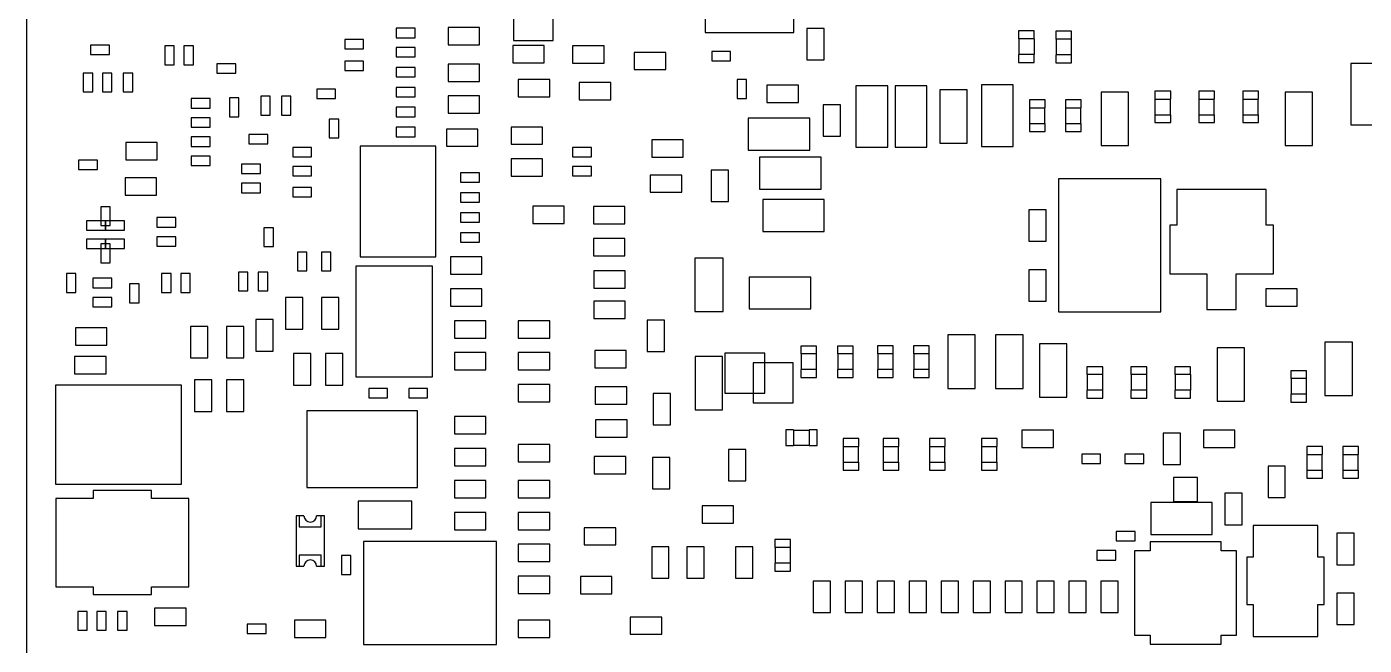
# Model space of a CAD drawing. Header units: millimetres. Extents: x 0 to 420, y 0 to 297.
# Drawn here: x 286.11 to 328.61, y 208.29 to 227.96 of the extents above; entities that cross this region are included whole.
import ezdxf

# ---------------------------------------------------------------- set-up
doc = ezdxf.new("R2010")
doc.units = ezdxf.units.MM

msp = doc.modelspace()

# ---------------------------------------------------------------- linework, layer by layer
at = {"color": 7, "linetype": 'Continuous', "lineweight": 25}
for p, q in [((286.109, 200.204), (286.109, 251.204)), ((301.57, 228.791), (301.57, 227.521)), ((307.665, 228.881), (307.665, 227.777)), ((310.485, 227.777), (310.485, 228.881)), ((302.84, 227.521), (302.84, 228.541)), ((297.851, 227.909), (297.851, 227.609)), ((298.451, 227.909), (297.851, 227.909)), ((298.451, 227.609), (298.451, 227.909)), ((299.498, 227.93), (299.498, 227.38)), ((300.498, 227.93), (299.498, 227.93)), ((300.498, 227.38), (300.498, 227.93)), ((310.894, 227.901), (310.894, 226.901)), ((311.444, 227.901), (310.894, 227.901)), ((311.444, 226.901), (311.444, 227.901)), ((317.624, 227.825), (317.624, 227.575)), ((318.124, 227.825), (317.624, 227.825)), ((318.124, 227.575), (318.124, 227.825)), ((319.307, 227.813), (318.807, 227.813)), ((318.807, 227.813), (318.807, 227.563)), ((319.307, 227.563), (319.307, 227.813)), ((288.136, 227.374), (288.136, 227.073)), ((288.736, 227.374), (288.136, 227.374)), ((288.736, 227.073), (288.736, 227.374)), ((296.213, 227.551), (296.213, 227.251)), ((296.813, 227.551), (296.213, 227.551)), ((296.813, 227.251), (296.813, 227.551)), ((297.851, 227.609), (298.451, 227.609)), ((299.498, 227.38), (300.498, 227.38)), ((301.57, 227.521), (302.84, 227.521)), ((307.665, 227.777), (310.485, 227.777)), ((318.124, 227.575), (317.624, 227.575)), ((317.634, 227.575), (317.634, 227.075)), ((318.114, 227.575), (318.114, 227.075)), ((319.307, 227.563), (318.807, 227.563)), ((318.817, 227.563), (318.817, 227.063)), ((319.297, 227.563), (319.297, 227.063)), ((288.136, 227.073), (288.736, 227.073)), ((290.495, 227.346), (290.495, 226.746)), ((290.796, 227.346), (290.495, 227.346)), ((290.796, 226.746), (290.796, 227.346)), ((291.105, 227.346), (291.105, 226.746)), ((291.405, 227.346), (291.105, 227.346)), ((291.405, 226.746), (291.405, 227.346)), ((296.213, 227.251), (296.813, 227.251)), ((297.851, 227.3), (297.851, 227)), ((298.451, 227.3), (297.851, 227.3)), ((297.851, 227), (298.451, 227)), ((298.451, 227), (298.451, 227.3)), ((301.55, 227.361), (301.55, 226.811)), ((302.55, 227.361), (301.55, 227.361)), ((302.55, 226.811), (302.55, 227.361)), ((303.455, 227.346), (303.455, 226.796)), ((304.455, 227.346), (303.455, 227.346)), ((304.455, 226.796), (304.455, 227.346)), ((305.411, 227.143), (305.411, 226.593)), ((306.411, 227.143), (305.411, 227.143)), ((306.411, 226.593), (306.411, 227.143)), ((307.872, 227.17), (307.872, 226.87)), ((308.472, 227.17), (307.872, 227.17)), ((308.472, 226.87), (308.472, 227.17)), ((317.624, 227.075), (317.624, 226.825)), ((318.124, 227.075), (317.624, 227.075)), ((318.124, 226.825), (318.124, 227.075)), ((318.807, 227.063), (318.807, 226.813)), ((319.307, 227.063), (318.807, 227.063)), ((319.307, 226.813), (319.307, 227.063)), ((290.495, 226.746), (290.796, 226.746)), ((291.105, 226.746), (291.405, 226.746)), ((292.149, 226.782), (292.149, 226.482)), ((292.749, 226.782), (292.149, 226.782)), ((292.749, 226.482), (292.749, 226.782)), ((296.213, 226.866), (296.213, 226.565)), ((296.813, 226.866), (296.213, 226.866)), ((296.213, 226.565), (296.813, 226.565)), ((296.813, 226.565), (296.813, 226.866)), ((297.851, 226.665), (297.851, 226.365)), ((298.451, 226.665), (297.851, 226.665)), ((298.451, 226.365), (298.451, 226.665)), ((299.498, 226.762), (299.498, 226.212)), ((300.498, 226.762), (299.498, 226.762)), ((300.498, 226.212), (300.498, 226.762)), ((301.55, 226.811), (302.55, 226.811)), ((303.455, 226.796), (304.455, 226.796)), ((305.411, 226.593), (306.411, 226.593)), ((307.872, 226.87), (308.472, 226.87)), ((310.894, 226.901), (311.444, 226.901)), ((317.624, 226.825), (318.124, 226.825)), ((318.807, 226.813), (319.307, 226.813)), ((328.176, 226.792), (328.176, 224.837)), ((329.192, 226.792), (328.176, 226.792)), ((288.205, 226.482), (287.905, 226.482)), ((287.905, 226.482), (287.905, 225.882)), ((288.205, 225.882), (288.205, 226.482)), ((288.514, 226.482), (288.514, 225.882)), ((288.814, 226.482), (288.514, 226.482)), ((288.814, 225.882), (288.814, 226.482)), ((289.175, 226.482), (289.175, 225.882)), ((289.475, 226.482), (289.175, 226.482)), ((289.475, 225.882), (289.475, 226.482)), ((292.149, 226.482), (292.749, 226.482)), ((297.851, 226.365), (298.451, 226.365)), ((299.498, 226.212), (300.498, 226.212)), ((301.728, 226.279), (301.728, 225.729)), ((302.728, 226.279), (301.728, 226.279)), ((302.728, 225.729), (302.728, 226.279)), ((303.663, 226.183), (303.663, 225.633)), ((304.664, 226.183), (303.663, 226.183)), ((304.664, 225.633), (304.664, 226.183)), ((308.682, 226.279), (308.682, 225.679)), ((308.982, 226.279), (308.682, 226.279)), ((308.982, 225.679), (308.982, 226.279)), ((309.627, 226.102), (309.627, 225.551)), ((310.628, 226.102), (309.627, 226.102)), ((310.628, 225.551), (310.628, 226.102)), ((316.441, 226.107), (316.441, 224.151)), ((317.457, 226.107), (316.441, 226.107)), ((317.457, 224.151), (317.457, 226.107)), ((287.905, 225.882), (288.205, 225.882)), ((288.514, 225.882), (288.814, 225.882)), ((289.175, 225.882), (289.475, 225.882)), ((291.336, 225.672), (291.336, 225.372)), ((291.936, 225.672), (291.336, 225.672)), ((291.936, 225.372), (291.936, 225.672)), ((292.553, 225.695), (292.553, 225.095)), ((292.853, 225.695), (292.553, 225.695)), ((292.853, 225.095), (292.853, 225.695)), ((293.543, 225.745), (293.543, 225.145)), ((293.844, 225.745), (293.543, 225.745)), ((293.844, 225.145), (293.844, 225.745)), ((294.204, 225.745), (294.204, 225.145)), ((294.504, 225.745), (294.204, 225.745)), ((294.504, 225.145), (294.504, 225.745)), ((295.324, 225.977), (295.324, 225.676)), ((295.924, 225.977), (295.324, 225.977)), ((295.324, 225.676), (295.924, 225.676)), ((295.924, 225.676), (295.924, 225.977)), ((297.851, 226.03), (297.851, 225.73)), ((298.451, 226.03), (297.851, 226.03)), ((297.851, 225.73), (298.451, 225.73)), ((298.451, 225.73), (298.451, 226.03)), ((299.498, 225.759), (299.498, 225.208)), ((300.498, 225.759), (299.498, 225.759)), ((300.498, 225.208), (300.498, 225.759)), ((301.728, 225.729), (302.728, 225.729)), ((308.682, 225.679), (308.982, 225.679)), ((312.453, 226.081), (312.453, 224.125)), ((313.469, 226.081), (312.453, 226.081)), ((313.469, 224.125), (313.469, 226.081)), ((313.698, 226.081), (313.698, 224.125)), ((314.714, 226.081), (313.698, 226.081)), ((314.714, 224.125), (314.714, 226.081)), ((315.117, 225.953), (315.117, 224.253)), ((315.987, 225.953), (315.117, 225.953)), ((315.987, 224.253), (315.987, 225.953)), ((320.248, 225.877), (320.248, 224.177)), ((321.118, 225.877), (320.248, 225.877)), ((321.118, 224.177), (321.118, 225.877)), ((321.957, 225.908), (321.957, 225.658)), ((322.457, 225.908), (321.957, 225.908)), ((322.457, 225.658), (322.457, 225.908)), ((323.354, 225.908), (323.354, 225.658)), ((323.854, 225.908), (323.354, 225.908)), ((323.854, 225.658), (323.854, 225.908)), ((324.751, 225.908), (324.751, 225.658)), ((325.251, 225.908), (324.751, 225.908)), ((325.251, 225.658), (325.251, 225.908)), ((326.09, 225.877), (326.09, 224.177)), ((326.96, 225.877), (326.09, 225.877)), ((326.96, 224.177), (326.96, 225.877)), ((291.336, 225.372), (291.936, 225.372)), ((297.851, 225.395), (297.851, 225.095)), ((298.451, 225.395), (297.851, 225.395)), ((298.451, 225.095), (298.451, 225.395)), ((303.663, 225.633), (304.664, 225.633)), ((309.627, 225.551), (310.628, 225.551)), ((311.964, 225.477), (311.414, 225.477)), ((311.414, 225.477), (311.414, 224.477)), ((311.964, 224.477), (311.964, 225.477)), ((317.969, 225.629), (317.969, 225.379)), ((318.469, 225.629), (317.969, 225.629)), ((317.969, 225.379), (318.469, 225.379)), ((317.979, 224.879), (317.979, 225.379)), ((318.459, 224.879), (318.459, 225.379)), ((318.469, 225.379), (318.469, 225.629)), ((319.112, 225.629), (319.112, 225.379)), ((319.612, 225.629), (319.112, 225.629)), ((319.112, 225.379), (319.612, 225.379)), ((319.122, 224.879), (319.122, 225.379)), ((319.602, 224.879), (319.602, 225.379)), ((319.612, 225.379), (319.612, 225.629)), ((321.957, 225.658), (322.457, 225.658)), ((321.967, 225.158), (321.967, 225.658)), ((322.447, 225.158), (322.447, 225.658)), ((323.354, 225.658), (323.854, 225.658)), ((323.364, 225.158), (323.364, 225.658)), ((323.844, 225.158), (323.844, 225.658)), ((324.751, 225.658), (325.251, 225.658)), ((324.761, 225.158), (324.761, 225.658)), ((325.241, 225.158), (325.241, 225.658)), ((291.336, 225.062), (291.336, 224.762)), ((291.936, 225.062), (291.336, 225.062)), ((291.936, 224.762), (291.936, 225.062)), ((292.553, 225.095), (292.853, 225.095)), ((293.543, 225.145), (293.844, 225.145)), ((294.204, 225.145), (294.504, 225.145)), ((296.02, 225.022), (295.72, 225.022)), ((295.72, 225.022), (295.72, 224.422)), ((296.02, 224.422), (296.02, 225.022)), ((297.851, 225.095), (298.451, 225.095)), ((299.498, 225.208), (300.498, 225.208)), ((309.037, 225.052), (309.037, 224.036)), ((310.993, 225.052), (309.037, 225.052)), ((310.993, 224.036), (310.993, 225.052)), ((317.969, 224.879), (317.969, 224.629)), ((317.969, 224.879), (318.469, 224.879)), ((318.469, 224.629), (318.469, 224.879)), ((319.112, 224.879), (319.112, 224.629)), ((319.112, 224.879), (319.612, 224.879)), ((319.612, 224.629), (319.612, 224.879)), ((321.957, 225.158), (321.957, 224.908)), ((321.957, 225.158), (322.457, 225.158)), ((321.957, 224.908), (322.457, 224.908)), ((322.457, 224.908), (322.457, 225.158)), ((323.354, 225.158), (323.354, 224.908)), ((323.354, 225.158), (323.854, 225.158)), ((323.354, 224.908), (323.854, 224.908)), ((323.854, 224.908), (323.854, 225.158)), ((324.751, 225.158), (324.751, 224.908)), ((324.751, 225.158), (325.251, 225.158)), ((324.751, 224.908), (325.251, 224.908)), ((325.251, 224.908), (325.251, 225.158)), ((328.176, 224.837), (329.192, 224.837)), ((291.336, 224.762), (291.936, 224.762)), ((291.336, 224.453), (291.336, 224.152)), ((291.936, 224.453), (291.336, 224.453)), ((291.936, 224.152), (291.936, 224.453)), ((293.165, 224.529), (293.165, 224.229)), ((293.765, 224.529), (293.165, 224.529)), ((293.765, 224.229), (293.765, 224.529)), ((295.72, 224.422), (296.02, 224.422)), ((297.851, 224.76), (297.851, 224.46)), ((298.451, 224.76), (297.851, 224.76)), ((297.851, 224.46), (298.451, 224.46)), ((298.451, 224.46), (298.451, 224.76)), ((299.447, 224.705), (299.447, 224.154)), ((300.447, 224.705), (299.447, 224.705)), ((300.447, 224.154), (300.447, 224.705)), ((301.499, 224.768), (301.499, 224.218)), ((302.5, 224.768), (301.499, 224.768)), ((302.5, 224.218), (302.5, 224.768)), ((311.414, 224.477), (311.964, 224.477)), ((317.969, 224.629), (318.469, 224.629)), ((319.112, 224.629), (319.612, 224.629)), ((289.256, 224.273), (289.256, 223.723)), ((290.257, 224.273), (289.256, 224.273)), ((290.257, 223.723), (290.257, 224.273)), ((291.336, 224.152), (291.936, 224.152)), ((293.165, 224.229), (293.765, 224.229)), ((294.562, 224.122), (294.562, 223.822)), ((295.162, 224.122), (294.562, 224.122)), ((295.162, 223.822), (295.162, 224.122)), ((296.708, 224.156), (296.708, 220.638)), ((299.112, 224.156), (296.708, 224.156)), ((299.112, 220.638), (299.112, 224.156)), ((299.447, 224.154), (300.447, 224.154)), ((301.499, 224.218), (302.5, 224.218)), ((303.452, 224.122), (303.452, 223.822)), ((304.052, 224.122), (303.452, 224.122)), ((304.052, 223.822), (304.052, 224.122)), ((305.97, 224.362), (305.97, 223.811)), ((306.97, 224.362), (305.97, 224.362)), ((306.97, 223.811), (306.97, 224.362)), ((309.037, 224.036), (310.993, 224.036)), ((312.453, 224.125), (313.469, 224.125)), ((313.698, 224.125), (314.714, 224.125)), ((315.117, 224.253), (315.987, 224.253)), ((316.441, 224.151), (317.457, 224.151)), ((320.248, 224.177), (321.118, 224.177)), ((326.09, 224.177), (326.96, 224.177)), ((287.755, 223.716), (287.755, 223.416)), ((288.355, 223.716), (287.755, 223.716)), ((288.355, 223.416), (288.355, 223.716)), ((289.256, 223.723), (290.257, 223.723)), ((291.336, 223.843), (291.336, 223.543)), ((291.936, 223.843), (291.336, 223.843)), ((291.936, 223.543), (291.936, 223.843)), ((292.936, 223.589), (292.936, 223.289)), ((293.536, 223.589), (292.936, 223.589)), ((293.536, 223.289), (293.536, 223.589)), ((294.562, 223.822), (295.162, 223.822)), ((301.499, 223.752), (301.499, 223.202)), ((302.5, 223.752), (301.499, 223.752)), ((302.5, 223.202), (302.5, 223.752)), ((303.452, 223.822), (304.052, 223.822)), ((305.97, 223.811), (306.97, 223.811)), ((309.392, 223.808), (309.392, 222.792)), ((311.348, 223.808), (309.392, 223.808)), ((311.348, 222.792), (311.348, 223.808)), ((287.755, 223.416), (288.355, 223.416)), ((289.231, 223.155), (289.231, 222.605)), ((290.231, 223.155), (289.231, 223.155)), ((290.231, 222.605), (290.231, 223.155)), ((291.336, 223.543), (291.936, 223.543)), ((292.936, 223.289), (293.536, 223.289)), ((294.562, 223.513), (294.562, 223.213)), ((295.162, 223.513), (294.562, 223.513)), ((294.562, 223.213), (295.162, 223.213)), ((295.162, 223.213), (295.162, 223.513)), ((299.896, 223.31), (299.896, 223.009)), ((300.496, 223.31), (299.896, 223.31)), ((300.496, 223.009), (300.496, 223.31)), ((301.499, 223.202), (302.5, 223.202)), ((303.452, 223.513), (303.452, 223.213)), ((304.052, 223.513), (303.452, 223.513)), ((303.452, 223.213), (304.052, 223.213)), ((304.052, 223.213), (304.052, 223.513)), ((305.919, 223.241), (305.919, 222.691)), ((306.919, 223.241), (305.919, 223.241)), ((306.919, 222.691), (306.919, 223.241)), ((307.861, 223.4), (307.861, 222.4)), ((308.411, 223.4), (307.861, 223.4)), ((308.411, 222.4), (308.411, 223.4)), ((292.936, 222.979), (292.936, 222.679)), ((293.536, 222.979), (292.936, 222.979)), ((293.536, 222.679), (293.536, 222.979)), ((294.562, 222.844), (294.562, 222.544)), ((295.162, 222.844), (294.562, 222.844)), ((295.162, 222.544), (295.162, 222.844)), ((299.896, 223.009), (300.496, 223.009)), ((309.392, 222.792), (311.348, 222.792)), ((318.889, 223.115), (318.889, 218.886)), ((322.143, 223.115), (318.889, 223.115)), ((322.143, 218.886), (322.143, 223.115)), ((322.652, 222.786), (322.652, 221.65)), ((325.492, 222.786), (322.652, 222.786)), ((325.492, 221.65), (325.492, 222.786)), ((289.231, 222.605), (290.231, 222.605)), ((292.936, 222.679), (293.536, 222.679)), ((294.562, 222.544), (295.162, 222.544)), ((299.896, 222.675), (299.896, 222.374)), ((300.496, 222.675), (299.896, 222.675)), ((299.896, 222.374), (300.496, 222.374)), ((300.496, 222.374), (300.496, 222.675)), ((305.919, 222.691), (306.919, 222.691)), ((307.861, 222.4), (308.411, 222.4)), ((309.494, 222.462), (309.494, 221.446)), ((311.45, 222.462), (309.494, 222.462)), ((311.45, 221.446), (311.45, 222.462)), ((288.463, 222.235), (288.463, 221.635)), ((288.764, 222.235), (288.463, 222.235)), ((288.764, 221.635), (288.764, 222.235)), ((290.244, 221.887), (290.244, 221.587)), ((290.844, 221.887), (290.244, 221.887)), ((290.844, 221.587), (290.844, 221.887)), ((299.896, 222.04), (299.896, 221.739)), ((300.496, 222.04), (299.896, 222.04)), ((300.496, 221.739), (300.496, 222.04)), ((302.185, 222.253), (302.185, 221.703)), ((303.185, 222.253), (302.185, 222.253)), ((303.185, 221.703), (303.185, 222.253)), ((304.115, 222.241), (304.115, 221.691)), ((305.116, 222.241), (304.115, 222.241)), ((305.116, 221.691), (305.116, 222.241)), ((317.955, 222.136), (317.955, 221.135)), ((318.505, 222.136), (317.955, 222.136)), ((318.505, 221.135), (318.505, 222.136)), ((288.012, 221.783), (288.012, 221.483)), ((288.612, 221.783), (288.012, 221.783)), ((288.012, 221.483), (288.612, 221.483)), ((288.463, 221.635), (288.764, 221.635)), ((288.612, 221.483), (288.612, 221.783)), ((288.616, 221.783), (288.616, 221.483)), ((289.216, 221.783), (288.616, 221.783)), ((288.616, 221.483), (289.216, 221.483)), ((289.216, 221.483), (289.216, 221.783)), ((290.244, 221.587), (290.844, 221.587)), ((293.645, 221.564), (293.645, 220.964)), ((293.945, 221.564), (293.645, 221.564)), ((293.945, 220.964), (293.945, 221.564)), ((299.896, 221.739), (300.496, 221.739)), ((302.185, 221.703), (303.185, 221.703)), ((304.115, 221.691), (305.116, 221.691)), ((309.494, 221.446), (311.45, 221.446)), ((322.425, 221.65), (322.425, 220.096)), ((322.652, 221.65), (322.425, 221.65)), ((325.719, 221.65), (325.492, 221.65)), ((325.719, 220.096), (325.719, 221.65)), ((288.012, 221.201), (288.012, 220.901)), ((288.612, 221.201), (288.012, 221.201)), ((288.764, 221.049), (288.463, 221.049)), ((288.463, 221.049), (288.463, 220.449)), ((288.612, 220.901), (288.612, 221.201)), ((288.616, 221.201), (288.616, 220.901)), ((289.216, 221.201), (288.616, 221.201)), ((288.764, 220.449), (288.764, 221.049)), ((289.216, 220.901), (289.216, 221.201)), ((290.244, 221.278), (290.244, 220.977)), ((290.844, 221.278), (290.244, 221.278)), ((290.844, 220.977), (290.844, 221.278)), ((299.896, 221.405), (299.896, 221.104)), ((300.496, 221.405), (299.896, 221.405)), ((299.896, 221.104), (300.496, 221.104)), ((300.496, 221.104), (300.496, 221.405)), ((304.115, 221.225), (304.115, 220.675)), ((305.116, 221.225), (304.115, 221.225)), ((305.116, 220.675), (305.116, 221.225)), ((317.955, 221.135), (318.505, 221.135)), ((288.012, 220.901), (288.612, 220.901)), ((288.616, 220.901), (289.216, 220.901)), ((290.244, 220.977), (290.844, 220.977)), ((293.645, 220.964), (293.945, 220.964)), ((294.712, 220.792), (294.712, 220.192)), ((295.012, 220.792), (294.712, 220.792)), ((295.012, 220.192), (295.012, 220.792)), ((295.474, 220.792), (295.474, 220.192)), ((295.774, 220.792), (295.474, 220.792)), ((295.774, 220.192), (295.774, 220.792)), ((296.708, 220.638), (299.112, 220.638)), ((299.569, 220.641), (299.569, 220.09)), ((300.569, 220.641), (299.569, 220.641)), ((300.569, 220.09), (300.569, 220.641)), ((304.115, 220.675), (305.116, 220.675)), ((307.335, 220.601), (307.335, 218.901)), ((308.236, 220.601), (307.335, 220.601)), ((308.236, 218.901), (308.236, 220.601)), ((288.463, 220.449), (288.764, 220.449)), ((292.832, 220.157), (292.832, 219.557)), ((293.133, 220.157), (292.832, 220.157)), ((293.133, 219.557), (293.133, 220.157)), ((293.467, 220.157), (293.467, 219.557)), ((293.768, 220.157), (293.467, 220.157)), ((293.768, 219.557), (293.768, 220.157)), ((294.712, 220.192), (295.012, 220.192)), ((295.474, 220.192), (295.774, 220.192)), ((296.566, 220.346), (296.566, 216.828)), ((299, 220.346), (296.566, 220.346)), ((299, 216.828), (299, 220.346)), ((304.123, 220.199), (304.123, 219.648)), ((305.123, 220.199), (304.123, 220.199)), ((305.123, 219.648), (305.123, 220.199)), ((318.505, 220.231), (317.955, 220.231)), ((317.955, 220.231), (317.955, 219.23)), ((318.505, 219.23), (318.505, 220.231)), ((287.371, 220.107), (287.371, 219.507)), ((287.672, 220.107), (287.371, 220.107)), ((287.672, 219.507), (287.672, 220.107)), ((288.212, 219.957), (288.212, 219.657)), ((288.812, 219.957), (288.212, 219.957)), ((288.812, 219.657), (288.812, 219.957)), ((289.378, 219.776), (289.378, 219.176)), ((289.678, 219.776), (289.378, 219.776)), ((289.678, 219.176), (289.678, 219.776)), ((290.394, 220.107), (290.394, 219.507)), ((290.694, 220.107), (290.394, 220.107)), ((290.694, 219.507), (290.694, 220.107)), ((291.304, 220.107), (291.003, 220.107)), ((291.003, 220.107), (291.003, 219.507)), ((291.304, 219.507), (291.304, 220.107)), ((299.569, 220.09), (300.569, 220.09)), ((309.062, 219.998), (309.062, 218.982)), ((311.018, 219.998), (309.062, 219.998)), ((311.018, 218.982), (311.018, 219.998)), ((322.425, 220.096), (323.602, 220.096)), ((323.602, 220.096), (323.602, 218.961)), ((324.542, 218.961), (324.542, 220.096)), ((324.542, 220.096), (325.719, 220.096)), ((287.371, 219.507), (287.672, 219.507)), ((288.212, 219.657), (288.812, 219.657)), ((288.212, 219.347), (288.212, 219.047)), ((288.812, 219.347), (288.212, 219.347)), ((288.812, 219.047), (288.812, 219.347)), ((290.394, 219.507), (290.694, 219.507)), ((291.003, 219.507), (291.304, 219.507)), ((292.832, 219.557), (293.133, 219.557)), ((293.467, 219.557), (293.768, 219.557)), ((294.333, 219.342), (294.333, 218.341)), ((294.883, 219.342), (294.333, 219.342)), ((294.883, 218.341), (294.883, 219.342)), ((296.026, 219.342), (295.476, 219.342)), ((295.476, 219.342), (295.476, 218.341)), ((296.026, 218.341), (296.026, 219.342)), ((299.569, 219.625), (299.569, 219.074)), ((300.569, 219.625), (299.569, 219.625)), ((300.569, 219.074), (300.569, 219.625)), ((304.123, 219.648), (305.123, 219.648)), ((325.477, 219.625), (325.477, 219.074)), ((326.477, 219.625), (325.477, 219.625)), ((326.477, 219.074), (326.477, 219.625)), ((288.212, 219.047), (288.812, 219.047)), ((289.378, 219.176), (289.678, 219.176)), ((299.569, 219.074), (300.569, 219.074)), ((304.123, 219.233), (304.123, 218.683)), ((305.123, 219.233), (304.123, 219.233)), ((305.123, 218.683), (305.123, 219.233)), ((307.335, 218.901), (308.236, 218.901)), ((309.062, 218.982), (311.018, 218.982)), ((317.955, 219.23), (318.505, 219.23)), ((318.889, 218.886), (322.143, 218.886)), ((323.602, 218.961), (324.542, 218.961)), ((325.477, 219.074), (326.477, 219.074)), ((293.391, 218.643), (293.391, 217.643)), ((293.941, 218.643), (293.391, 218.643)), ((293.941, 217.643), (293.941, 218.643)), ((299.696, 218.609), (299.696, 218.058)), ((300.696, 218.609), (299.696, 218.609)), ((300.696, 218.058), (300.696, 218.609)), ((301.728, 218.609), (301.728, 218.058)), ((302.728, 218.609), (301.728, 218.609)), ((302.728, 218.058), (302.728, 218.609)), ((304.123, 218.683), (305.123, 218.683)), ((305.824, 218.628), (305.824, 217.628)), ((306.374, 218.628), (305.824, 218.628)), ((306.374, 217.628), (306.374, 218.628)), ((287.656, 218.38), (287.656, 217.83)), ((288.657, 218.38), (287.656, 218.38)), ((288.657, 217.83), (288.657, 218.38)), ((291.31, 218.427), (291.31, 217.427)), ((291.86, 218.427), (291.31, 218.427)), ((291.86, 217.427), (291.86, 218.427)), ((292.453, 218.427), (292.453, 217.427)), ((293.003, 218.427), (292.453, 218.427)), ((293.003, 217.427), (293.003, 218.427)), ((294.333, 218.341), (294.883, 218.341)), ((295.476, 218.341), (296.026, 218.341)), ((299.696, 218.058), (300.696, 218.058)), ((301.728, 218.058), (302.728, 218.058)), ((315.371, 218.155), (315.371, 216.456)), ((316.241, 218.155), (315.371, 218.155)), ((316.241, 216.456), (316.241, 218.155)), ((316.895, 218.155), (316.895, 216.456)), ((317.765, 218.155), (316.895, 218.155)), ((317.765, 216.456), (317.765, 218.155)), ((287.656, 217.83), (288.657, 217.83)), ((293.391, 217.643), (293.941, 217.643)), ((304.159, 217.661), (304.159, 217.111)), ((305.159, 217.661), (304.159, 217.661)), ((305.159, 217.111), (305.159, 217.661)), ((305.824, 217.628), (306.374, 217.628)), ((310.704, 217.803), (310.704, 217.553)), ((311.204, 217.803), (310.704, 217.803)), ((311.204, 217.553), (311.204, 217.803)), ((311.872, 217.803), (311.872, 217.553)), ((312.372, 217.803), (311.872, 217.803)), ((312.372, 217.553), (312.372, 217.803)), ((313.643, 217.805), (313.143, 217.805)), ((313.143, 217.805), (313.143, 217.555)), ((313.643, 217.555), (313.643, 217.805)), ((314.286, 217.805), (314.286, 217.555)), ((314.786, 217.805), (314.286, 217.805)), ((314.786, 217.555), (314.786, 217.805)), ((318.292, 217.876), (318.292, 216.176)), ((319.162, 217.876), (318.292, 217.876)), ((319.162, 216.176), (319.162, 217.876)), ((323.931, 217.749), (323.931, 216.049)), ((324.801, 217.749), (323.931, 217.749)), ((324.801, 216.049), (324.801, 217.749)), ((327.36, 217.927), (327.36, 216.227)), ((328.23, 217.927), (327.36, 217.927)), ((328.23, 216.227), (328.23, 217.927)), ((287.631, 217.466), (287.631, 216.915)), ((288.631, 217.466), (287.631, 217.466)), ((288.631, 216.915), (288.631, 217.466)), ((291.31, 217.427), (291.86, 217.427)), ((292.453, 217.427), (293.003, 217.427)), ((294.587, 217.564), (294.587, 216.563)), ((295.137, 217.564), (294.587, 217.564)), ((295.137, 216.563), (295.137, 217.564)), ((296.153, 217.564), (295.603, 217.564)), ((295.603, 217.564), (295.603, 216.563)), ((296.153, 216.563), (296.153, 217.564)), ((299.696, 217.593), (299.696, 217.042)), ((300.696, 217.593), (299.696, 217.593)), ((300.696, 217.042), (300.696, 217.593)), ((301.728, 217.593), (301.728, 217.042)), ((302.728, 217.593), (301.728, 217.593)), ((302.728, 217.042), (302.728, 217.593)), ((307.344, 217.47), (307.344, 215.77)), ((308.215, 217.47), (307.344, 217.47)), ((308.215, 215.77), (308.215, 217.47)), ((308.286, 217.577), (308.286, 216.307)), ((309.556, 217.577), (308.286, 217.577)), ((309.188, 217.267), (309.188, 215.997)), ((310.458, 217.267), (309.188, 217.267)), ((309.556, 216.307), (309.556, 217.577)), ((310.458, 215.997), (310.458, 217.267)), ((311.204, 217.553), (310.704, 217.553)), ((310.714, 217.553), (310.714, 217.053)), ((311.194, 217.553), (311.194, 217.053)), ((312.372, 217.553), (311.872, 217.553)), ((311.882, 217.553), (311.882, 217.053)), ((312.362, 217.553), (312.362, 217.053)), ((313.643, 217.555), (313.143, 217.555)), ((313.153, 217.555), (313.153, 217.055)), ((313.633, 217.555), (313.633, 217.055)), ((314.786, 217.555), (314.286, 217.555)), ((314.296, 217.555), (314.296, 217.055)), ((314.776, 217.555), (314.776, 217.055)), ((287.631, 216.915), (288.631, 216.915)), ((296.566, 216.828), (299, 216.828)), ((299.696, 217.042), (300.696, 217.042)), ((301.728, 217.042), (302.728, 217.042)), ((304.159, 217.111), (305.159, 217.111)), ((310.704, 217.053), (310.704, 216.803)), ((311.204, 217.053), (310.704, 217.053)), ((310.704, 216.803), (311.204, 216.803)), ((311.204, 216.803), (311.204, 217.053)), ((311.872, 217.053), (311.872, 216.803)), ((312.372, 217.053), (311.872, 217.053)), ((311.872, 216.803), (312.372, 216.803)), ((312.372, 216.803), (312.372, 217.053)), ((313.143, 217.055), (313.143, 216.805)), ((313.643, 217.055), (313.143, 217.055)), ((313.143, 216.805), (313.643, 216.805)), ((313.643, 216.805), (313.643, 217.055)), ((314.286, 217.055), (314.286, 216.805)), ((314.786, 217.055), (314.286, 217.055)), ((314.286, 216.805), (314.786, 216.805)), ((314.786, 216.805), (314.786, 217.055)), ((319.798, 217.145), (319.798, 216.895)), ((320.298, 217.145), (319.798, 217.145)), ((320.298, 216.895), (319.798, 216.895)), ((319.808, 216.895), (319.808, 216.395)), ((320.288, 216.895), (320.288, 216.395)), ((320.298, 216.895), (320.298, 217.145)), ((321.695, 217.145), (321.195, 217.145)), ((321.195, 217.145), (321.195, 216.895)), ((321.695, 216.895), (321.195, 216.895)), ((321.205, 216.895), (321.205, 216.395)), ((321.685, 216.895), (321.685, 216.395)), ((321.695, 216.895), (321.695, 217.145)), ((322.592, 217.145), (322.592, 216.895)), ((323.092, 217.145), (322.592, 217.145)), ((323.092, 216.895), (322.592, 216.895)), ((322.602, 216.895), (322.602, 216.395)), ((323.082, 216.895), (323.082, 216.395)), ((323.092, 216.895), (323.092, 217.145)), ((326.775, 217.018), (326.275, 217.018)), ((326.275, 217.018), (326.275, 216.768)), ((326.775, 216.768), (326.275, 216.768)), ((326.285, 216.768), (326.285, 216.268)), ((326.765, 216.768), (326.765, 216.268)), ((326.775, 216.768), (326.775, 217.018)), ((287.018, 216.555), (287.018, 213.406)), ((291.022, 216.555), (287.018, 216.555)), ((291.022, 213.406), (291.022, 216.555)), ((291.437, 216.725), (291.437, 215.725)), ((291.987, 216.725), (291.437, 216.725)), ((291.987, 215.725), (291.987, 216.725)), ((292.453, 216.725), (292.453, 215.725)), ((293.003, 216.725), (292.453, 216.725)), ((293.003, 215.725), (293.003, 216.725)), ((294.587, 216.563), (295.137, 216.563)), ((295.603, 216.563), (296.153, 216.563)), ((296.975, 216.452), (296.975, 216.151)), ((297.575, 216.452), (296.975, 216.452)), ((297.575, 216.151), (297.575, 216.452)), ((298.245, 216.452), (298.245, 216.151)), ((298.845, 216.452), (298.245, 216.452)), ((298.845, 216.151), (298.845, 216.452)), ((301.728, 216.577), (301.728, 216.026)), ((302.728, 216.577), (301.728, 216.577)), ((302.728, 216.026), (302.728, 216.577)), ((304.174, 216.508), (304.174, 215.958)), ((305.174, 216.508), (304.174, 216.508)), ((305.174, 215.958), (305.174, 216.508)), ((315.371, 216.456), (316.241, 216.456)), ((316.895, 216.456), (317.765, 216.456)), ((319.798, 216.395), (319.798, 216.145)), ((320.298, 216.395), (319.798, 216.395)), ((320.298, 216.145), (320.298, 216.395)), ((321.195, 216.395), (321.195, 216.145)), ((321.695, 216.395), (321.195, 216.395)), ((321.695, 216.145), (321.695, 216.395)), ((322.592, 216.395), (322.592, 216.145)), ((323.092, 216.395), (322.592, 216.395)), ((323.092, 216.145), (323.092, 216.395)), ((296.975, 216.151), (297.575, 216.151)), ((298.245, 216.151), (298.845, 216.151)), ((301.728, 216.026), (302.728, 216.026)), ((304.174, 215.958), (305.174, 215.958)), ((306.017, 216.294), (306.017, 215.293)), ((306.567, 216.294), (306.017, 216.294)), ((306.567, 215.293), (306.567, 216.294)), ((308.286, 216.307), (309.556, 216.307)), ((309.188, 215.997), (310.458, 215.997)), ((318.292, 216.176), (319.162, 216.176)), ((319.798, 216.145), (320.298, 216.145)), ((321.195, 216.145), (321.695, 216.145)), ((322.592, 216.145), (323.092, 216.145)), ((323.931, 216.049), (324.801, 216.049)), ((326.275, 216.268), (326.275, 216.018)), ((326.775, 216.268), (326.275, 216.268)), ((326.275, 216.018), (326.775, 216.018)), ((326.775, 216.018), (326.775, 216.268)), ((327.36, 216.227), (328.23, 216.227)), ((291.437, 215.725), (291.987, 215.725)), ((292.453, 215.725), (293.003, 215.725)), ((295.008, 215.74), (295.008, 213.307)), ((298.526, 215.74), (295.008, 215.74)), ((298.526, 213.307), (298.526, 215.74)), ((299.696, 215.561), (299.696, 215.01)), ((300.696, 215.561), (299.696, 215.561)), ((300.696, 215.01), (300.696, 215.561)), ((307.344, 215.77), (308.215, 215.77)), ((304.181, 215.454), (304.181, 214.904)), ((305.182, 215.454), (304.181, 215.454)), ((305.182, 214.904), (305.182, 215.454)), ((306.017, 215.293), (306.567, 215.293)), ((310.225, 215.14), (310.225, 214.64)), ((310.475, 215.14), (310.225, 215.14)), ((310.475, 215.14), (310.475, 214.64)), ((310.475, 215.13), (310.975, 215.13)), ((311.225, 215.14), (310.975, 215.14)), ((310.975, 215.14), (310.975, 214.64)), ((311.225, 214.64), (311.225, 215.14)), ((317.73, 215.129), (317.73, 214.579)), ((318.73, 215.129), (317.73, 215.129)), ((318.73, 214.579), (318.73, 215.129)), ((323.496, 215.129), (323.496, 214.579)), ((324.496, 215.129), (323.496, 215.129)), ((324.496, 214.579), (324.496, 215.129)), ((299.696, 215.01), (300.696, 215.01)), ((301.728, 214.672), (301.728, 214.121)), ((302.728, 214.672), (301.728, 214.672)), ((302.728, 214.121), (302.728, 214.672)), ((304.181, 214.904), (305.182, 214.904)), ((310.225, 214.64), (310.475, 214.64)), ((310.475, 214.65), (310.975, 214.65)), ((310.975, 214.64), (311.225, 214.64)), ((312.051, 214.859), (312.051, 214.609)), ((312.551, 214.859), (312.051, 214.859)), ((312.551, 214.609), (312.551, 214.859)), ((313.321, 214.859), (313.321, 214.609)), ((313.821, 214.859), (313.321, 214.859)), ((313.821, 214.609), (313.821, 214.859)), ((314.794, 214.859), (314.794, 214.609)), ((315.294, 214.859), (314.794, 214.859)), ((315.294, 214.609), (315.294, 214.859)), ((316.445, 214.859), (316.445, 214.609)), ((316.945, 214.859), (316.445, 214.859)), ((316.945, 214.609), (316.945, 214.859)), ((322.222, 215.036), (322.222, 214.036)), ((322.772, 215.036), (322.222, 215.036)), ((322.772, 214.036), (322.772, 215.036)), ((299.696, 214.545), (299.696, 213.994)), ((300.696, 214.545), (299.696, 214.545)), ((300.696, 213.994), (300.696, 214.545)), ((304.141, 214.291), (304.141, 213.74)), ((305.141, 214.291), (304.141, 214.291)), ((305.141, 213.74), (305.141, 214.291)), ((305.992, 214.262), (305.992, 213.261)), ((306.542, 214.262), (305.992, 214.262)), ((306.542, 213.261), (306.542, 214.262)), ((308.955, 214.516), (308.405, 214.516)), ((308.405, 214.516), (308.405, 213.515)), ((308.955, 213.515), (308.955, 214.516)), ((312.051, 214.609), (312.551, 214.609)), ((312.061, 214.109), (312.061, 214.609)), ((312.541, 214.109), (312.541, 214.609)), ((313.321, 214.609), (313.821, 214.609)), ((313.331, 214.109), (313.331, 214.609)), ((313.811, 214.109), (313.811, 214.609)), ((314.794, 214.609), (315.294, 214.609)), ((314.804, 214.109), (314.804, 214.609)), ((315.284, 214.109), (315.284, 214.609)), ((316.445, 214.609), (316.945, 214.609)), ((316.455, 214.109), (316.455, 214.609)), ((316.935, 214.109), (316.935, 214.609)), ((317.73, 214.579), (318.73, 214.579)), ((319.632, 214.369), (319.632, 214.069)), ((320.232, 214.369), (319.632, 214.369)), ((320.232, 214.069), (320.232, 214.369)), ((321.003, 214.369), (321.003, 214.069)), ((321.603, 214.369), (321.003, 214.369)), ((321.603, 214.069), (321.603, 214.369)), ((323.496, 214.579), (324.496, 214.579)), ((326.783, 214.605), (326.783, 214.355)), ((327.283, 214.605), (326.783, 214.605)), ((326.783, 214.355), (327.283, 214.355)), ((326.793, 213.855), (326.793, 214.355)), ((327.273, 213.855), (327.273, 214.355)), ((327.283, 214.355), (327.283, 214.605)), ((327.926, 214.605), (327.926, 214.355)), ((328.426, 214.605), (327.926, 214.605)), ((327.926, 214.355), (328.426, 214.355)), ((327.936, 213.855), (327.936, 214.355)), ((328.416, 213.855), (328.416, 214.355)), ((328.426, 214.355), (328.426, 214.605)), ((299.696, 213.994), (300.696, 213.994)), ((301.728, 214.121), (302.728, 214.121)), ((312.051, 214.109), (312.051, 213.859)), ((312.051, 214.109), (312.551, 214.109)), ((312.051, 213.859), (312.551, 213.859)), ((312.551, 213.859), (312.551, 214.109)), ((313.321, 214.109), (313.321, 213.859)), ((313.321, 214.109), (313.821, 214.109)), ((313.321, 213.859), (313.821, 213.859)), ((313.821, 213.859), (313.821, 214.109)), ((314.794, 214.109), (314.794, 213.859)), ((314.794, 214.109), (315.294, 214.109)), ((314.794, 213.859), (315.294, 213.859)), ((315.294, 213.859), (315.294, 214.109)), ((316.445, 214.109), (316.445, 213.859)), ((316.445, 214.109), (316.945, 214.109)), ((316.445, 213.859), (316.945, 213.859)), ((316.945, 213.859), (316.945, 214.109)), ((319.632, 214.069), (320.232, 214.069)), ((321.003, 214.069), (321.603, 214.069)), ((322.222, 214.036), (322.772, 214.036)), ((325.55, 213.982), (325.55, 212.982)), ((326.1, 213.982), (325.55, 213.982)), ((326.1, 212.982), (326.1, 213.982)), ((326.783, 213.855), (326.783, 213.605)), ((326.783, 213.855), (327.283, 213.855)), ((327.283, 213.605), (327.283, 213.855)), ((327.926, 213.855), (327.926, 213.605)), ((327.926, 213.855), (328.426, 213.855)), ((328.426, 213.605), (328.426, 213.855)), ((287.018, 213.406), (291.022, 213.406)), ((299.696, 213.529), (299.696, 212.978)), ((300.696, 213.529), (299.696, 213.529)), ((300.696, 212.978), (300.696, 213.529)), ((301.728, 213.529), (301.728, 212.978)), ((302.728, 213.529), (301.728, 213.529)), ((302.728, 212.978), (302.728, 213.529)), ((304.141, 213.74), (305.141, 213.74)), ((308.405, 213.515), (308.955, 213.515)), ((322.545, 213.618), (322.545, 212.856)), ((323.307, 213.618), (322.545, 213.618)), ((323.307, 212.856), (323.307, 213.618)), ((326.783, 213.605), (327.283, 213.605)), ((327.926, 213.605), (328.426, 213.605)), ((287.032, 212.959), (287.032, 210.144)), ((288.22, 212.959), (287.032, 212.959)), ((288.22, 213.204), (288.22, 212.959)), ((290.074, 213.204), (288.22, 213.204)), ((290.074, 212.959), (290.074, 213.204)), ((291.262, 212.959), (290.074, 212.959)), ((291.262, 210.144), (291.262, 212.959)), ((295.008, 213.307), (298.526, 213.307)), ((299.696, 212.978), (300.696, 212.978)), ((301.728, 212.978), (302.728, 212.978)), ((305.992, 213.261), (306.542, 213.261)), ((324.178, 213.119), (324.178, 212.118)), ((324.728, 213.119), (324.178, 213.119)), ((324.728, 212.118), (324.728, 213.119)), ((325.55, 212.982), (326.1, 212.982)), ((296.644, 212.864), (296.644, 211.993)), ((298.344, 212.864), (296.644, 212.864)), ((298.344, 211.993), (298.344, 212.864)), ((299.696, 212.513), (299.696, 211.962)), ((300.696, 212.513), (299.696, 212.513)), ((300.696, 211.962), (300.696, 212.513)), ((301.728, 212.513), (301.728, 211.962)), ((302.728, 212.513), (301.728, 212.513)), ((302.728, 211.962), (302.728, 212.513)), ((307.57, 212.716), (307.57, 212.166)), ((308.57, 212.716), (307.57, 212.716)), ((308.57, 212.166), (308.57, 212.716)), ((321.824, 212.822), (321.824, 211.806)), ((323.78, 212.822), (321.824, 212.822)), ((322.545, 212.856), (323.307, 212.856)), ((323.78, 211.806), (323.78, 212.822)), ((294.666, 212.402), (294.666, 210.802)), ((294.766, 212.402), (294.666, 212.402)), ((294.766, 212.402), (294.766, 212.052)), ((294.916, 212.402), (294.766, 212.402)), ((295.466, 212.402), (295.316, 212.402)), ((295.466, 212.052), (295.466, 212.402)), ((295.566, 212.402), (295.466, 212.402)), ((295.566, 210.802), (295.566, 212.402)), ((307.57, 212.166), (308.57, 212.166)), ((324.178, 212.118), (324.728, 212.118)), ((325.073, 212.095), (325.073, 211.085)), ((327.135, 212.095), (325.073, 212.095)), ((327.135, 211.085), (327.135, 212.095)), ((294.766, 212.052), (295.466, 212.052)), ((296.644, 211.993), (298.344, 211.993)), ((299.696, 211.962), (300.696, 211.962)), ((301.728, 211.962), (302.728, 211.962)), ((303.823, 212.025), (303.823, 211.475)), ((304.824, 212.025), (303.823, 212.025)), ((304.824, 211.475), (304.824, 212.025)), ((310.377, 211.645), (309.877, 211.645)), ((309.877, 211.645), (309.877, 211.395)), ((310.377, 211.395), (310.377, 211.645)), ((320.724, 211.905), (320.724, 211.605)), ((321.324, 211.905), (320.724, 211.905)), ((321.324, 211.605), (321.324, 211.905)), ((321.824, 211.806), (323.78, 211.806)), ((327.734, 211.849), (327.734, 210.848)), ((328.284, 211.849), (327.734, 211.849)), ((328.284, 210.848), (328.284, 211.849)), ((296.812, 211.588), (296.812, 208.314)), ((301.04, 211.588), (296.812, 211.588)), ((301.04, 208.314), (301.04, 211.588)), ((301.728, 211.497), (301.728, 210.946)), ((302.728, 211.497), (301.728, 211.497)), ((302.728, 210.946), (302.728, 211.497)), ((303.823, 211.475), (304.824, 211.475)), ((305.966, 211.417), (305.966, 210.417)), ((306.516, 211.417), (305.966, 211.417)), ((306.516, 210.417), (306.516, 211.417)), ((307.084, 211.417), (307.084, 210.417)), ((307.634, 211.417), (307.084, 211.417)), ((307.634, 210.417), (307.634, 211.417)), ((308.633, 211.417), (308.633, 210.417)), ((309.183, 211.417), (308.633, 211.417)), ((309.183, 210.417), (309.183, 211.417)), ((310.377, 211.395), (309.877, 211.395)), ((309.887, 211.395), (309.887, 210.895)), ((310.367, 211.395), (310.367, 210.895)), ((320.114, 211.295), (320.114, 210.995)), ((320.714, 211.295), (320.114, 211.295)), ((320.714, 210.995), (320.714, 211.295)), ((320.724, 211.605), (321.324, 211.605)), ((321.802, 211.294), (321.308, 211.294)), ((321.308, 211.294), (321.308, 208.609)), ((321.802, 211.579), (321.802, 211.294)), ((324.056, 211.579), (321.802, 211.579)), ((324.056, 211.294), (324.056, 211.579)), ((324.55, 211.294), (324.056, 211.294)), ((324.55, 208.609), (324.55, 211.294)), ((294.666, 210.802), (294.766, 210.802)), ((294.766, 211.152), (294.766, 210.802)), ((295.466, 211.152), (294.766, 211.152)), ((294.766, 210.802), (294.916, 210.802)), ((295.316, 210.802), (295.466, 210.802)), ((295.466, 210.802), (295.466, 211.152)), ((295.466, 210.802), (295.566, 210.802)), ((296.109, 211.14), (296.109, 210.54)), ((296.409, 211.14), (296.109, 211.14)), ((296.409, 210.54), (296.409, 211.14)), ((301.728, 210.946), (302.728, 210.946)), ((309.877, 210.895), (309.877, 210.645)), ((310.377, 210.895), (309.877, 210.895)), ((310.377, 210.645), (310.377, 210.895)), ((320.114, 210.995), (320.714, 210.995)), ((324.877, 211.085), (324.877, 209.58)), ((325.073, 211.085), (324.877, 211.085)), ((327.331, 211.085), (327.135, 211.085)), ((327.331, 209.58), (327.331, 211.085)), ((327.734, 210.848), (328.284, 210.848)), ((296.109, 210.54), (296.409, 210.54)), ((302.728, 210.481), (301.728, 210.481)), ((301.728, 210.481), (301.728, 209.93)), ((302.728, 209.93), (302.728, 210.481)), ((303.699, 210.475), (303.699, 209.925)), ((304.699, 210.475), (303.699, 210.475)), ((304.699, 209.925), (304.699, 210.475)), ((305.966, 210.417), (306.516, 210.417)), ((307.084, 210.417), (307.634, 210.417)), ((308.633, 210.417), (309.183, 210.417)), ((309.877, 210.645), (310.377, 210.645)), ((287.032, 210.144), (288.22, 210.144)), ((288.22, 210.144), (288.22, 209.9)), ((290.074, 210.144), (291.262, 210.144)), ((290.074, 209.9), (290.074, 210.144)), ((311.097, 210.325), (311.097, 209.324)), ((311.647, 210.325), (311.097, 210.325)), ((311.647, 209.324), (311.647, 210.325)), ((312.113, 210.325), (312.113, 209.324)), ((312.663, 210.325), (312.113, 210.325)), ((312.663, 209.324), (312.663, 210.325)), ((313.129, 210.325), (313.129, 209.324)), ((313.679, 210.325), (313.129, 210.325)), ((313.679, 209.324), (313.679, 210.325)), ((314.145, 210.325), (314.145, 209.324)), ((314.695, 210.325), (314.145, 210.325)), ((314.695, 209.324), (314.695, 210.325)), ((315.161, 210.325), (315.161, 209.324)), ((315.711, 210.325), (315.161, 210.325)), ((315.711, 209.324), (315.711, 210.325)), ((316.177, 210.325), (316.177, 209.324)), ((316.727, 210.325), (316.177, 210.325)), ((316.727, 209.324), (316.727, 210.325)), ((317.193, 210.325), (317.193, 209.324)), ((317.743, 210.325), (317.193, 210.325)), ((317.743, 209.324), (317.743, 210.325)), ((318.209, 210.325), (318.209, 209.324)), ((318.759, 210.325), (318.209, 210.325)), ((318.759, 209.324), (318.759, 210.325)), ((319.225, 210.325), (319.225, 209.324)), ((319.775, 210.325), (319.225, 210.325)), ((319.775, 209.324), (319.775, 210.325)), ((320.241, 210.325), (320.241, 209.324)), ((320.791, 210.325), (320.241, 210.325)), ((320.791, 209.324), (320.791, 210.325)), ((327.734, 209.944), (327.734, 208.943)), ((328.284, 209.944), (327.734, 209.944)), ((328.284, 208.943), (328.284, 209.944)), ((288.22, 209.9), (290.074, 209.9)), ((301.728, 209.93), (302.728, 209.93)), ((303.699, 209.925), (304.699, 209.925)), ((324.877, 209.58), (325.073, 209.58)), ((325.073, 209.58), (325.073, 208.57)), ((327.135, 208.57), (327.135, 209.58)), ((327.135, 209.58), (327.331, 209.58)), ((287.727, 209.362), (287.727, 208.762)), ((288.027, 209.362), (287.727, 209.362)), ((288.027, 208.762), (288.027, 209.362)), ((288.637, 209.362), (288.336, 209.362)), ((288.336, 209.362), (288.336, 208.762)), ((288.637, 208.762), (288.637, 209.362)), ((289.297, 209.362), (288.997, 209.362)), ((288.997, 209.362), (288.997, 208.762)), ((289.297, 208.762), (289.297, 209.362)), ((290.171, 209.465), (290.171, 208.914)), ((291.171, 209.465), (290.171, 209.465)), ((291.171, 208.914), (291.171, 209.465)), ((305.284, 209.185), (305.284, 208.635)), ((306.284, 209.185), (305.284, 209.185)), ((306.284, 208.635), (306.284, 209.185)), ((311.097, 209.324), (311.647, 209.324)), ((312.113, 209.324), (312.663, 209.324)), ((313.129, 209.324), (313.679, 209.324)), ((314.145, 209.324), (314.695, 209.324)), ((315.161, 209.324), (315.711, 209.324)), ((316.177, 209.324), (316.727, 209.324)), ((317.193, 209.324), (317.743, 209.324)), ((318.209, 209.324), (318.759, 209.324)), ((319.225, 209.324), (319.775, 209.324)), ((320.241, 209.324), (320.791, 209.324)), ((287.727, 208.762), (288.027, 208.762)), ((288.336, 208.762), (288.637, 208.762)), ((288.997, 208.762), (289.297, 208.762)), ((290.171, 208.914), (291.171, 208.914)), ((293.114, 208.959), (293.114, 208.658)), ((293.714, 208.959), (293.114, 208.959)), ((293.714, 208.658), (293.714, 208.959)), ((294.616, 209.084), (294.616, 208.533)), ((295.616, 209.084), (294.616, 209.084)), ((295.616, 208.533), (295.616, 209.084)), ((301.728, 209.084), (301.728, 208.533)), ((302.728, 209.084), (301.728, 209.084)), ((302.728, 208.533), (302.728, 209.084)), ((327.734, 208.943), (328.284, 208.943)), ((293.114, 208.658), (293.714, 208.658)), ((294.616, 208.533), (295.616, 208.533)), ((296.812, 208.314), (301.04, 208.314)), ((301.728, 208.533), (302.728, 208.533)), ((305.284, 208.635), (306.284, 208.635)), ((321.308, 208.609), (321.802, 208.609)), ((321.802, 208.609), (321.802, 208.324)), ((321.802, 208.324), (324.056, 208.324)), ((324.056, 208.324), (324.056, 208.609)), ((324.056, 208.609), (324.55, 208.609)), ((325.073, 208.57), (327.135, 208.57))]:
    msp.add_line(p, q, dxfattribs=at)
for centre, start, end in [((295.116, 212.402), 180, 0), ((295.116, 210.802), 0, 180)]:
    msp.add_arc(centre, 0.2, start, end, dxfattribs=at)

doc.saveas('drawing.dxf')
